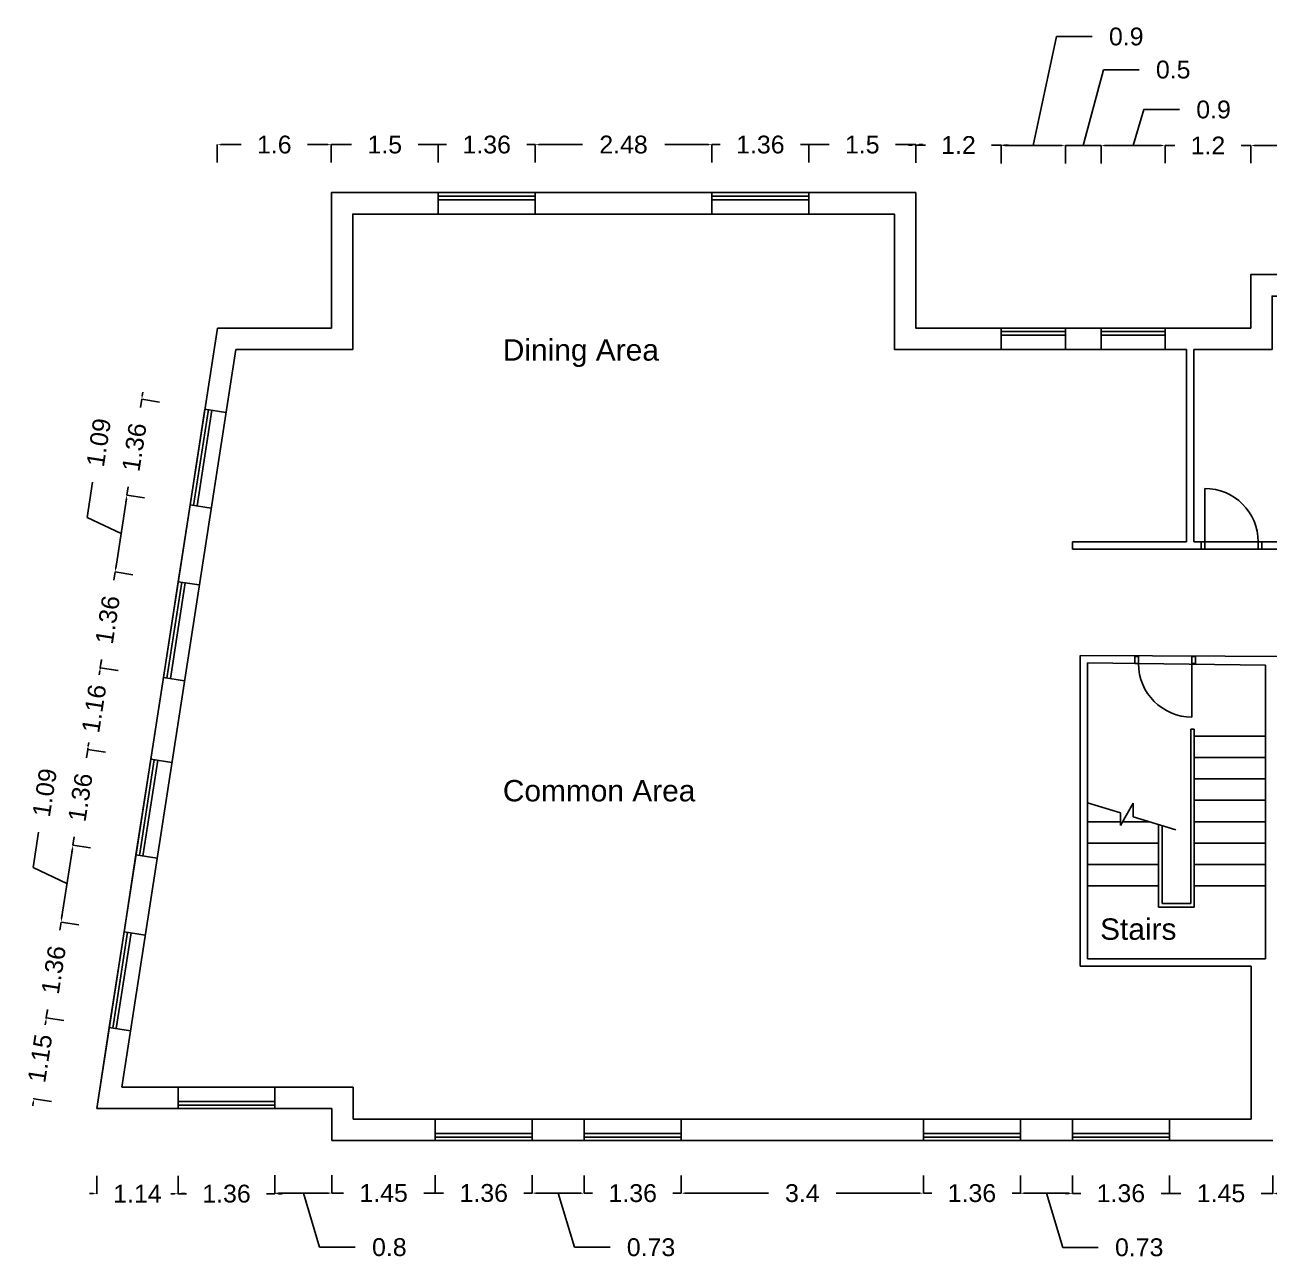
# Model space of a CAD drawing. Header units: millimetres. Extents: x 11228 to 54892, y 17351 to 35530.
# Drawn here: x 11228 to 28687, y 18215 to 35530 of the extents above; entities that cross this region are included whole.
import ezdxf

# ---------------------------------------------------------------- set-up
doc = ezdxf.new("R2010")
doc.units = ezdxf.units.MM
doc.styles.get("Standard").update_dxf_attribs({"font": 'arial.ttf'})
doc.dimstyles.new('ISO-25', dxfattribs={"dimtxt": 250, "dimasz": 50, "dimexe": 1.25, "dimexo": 0, "dimgap": 250, "dimtad": 0, "dimlfac": 0.001, "dimdsep": 46, "dimtxsty": 'Standard', "dimcen": 2.5, "dimadec": 0, "dimazin": 0, "dimtfac": 1, "dimtmove": 1, "dimatfit": 3, "dimfxl": 250, "dimfxlon": 1, "dimarcsym": 0})

# ---------------------------------------------------------------- blocks, each defined once
blk = doc.blocks.new('*U11')
for p, q in [((-800, 100), (-800, 850)), ((-850, 0), (-850, 100)), ((-850, 100), (-800, 100)), ((-800, 0), (-850, 0)), ((-800, 100), (-800, 0)), ((0, 100), (-50, 100)), ((-50, 100), (-50, 0)), ((-50, 0), (0, 0)), ((0, 0), (0, 100))]:
    blk.add_line(p, q)
blk.add_arc((-800, 100), 750, 0, 90)
blk = doc.blocks.new('*U10')
for p, q in [((-800, 100), (-800, 850)), ((-850, 0), (-850, 100)), ((-850, 100), (-800, 100)), ((-800, 0), (-850, 0)), ((-800, 100), (-800, 0)), ((0, 100), (-50, 100)), ((-50, 100), (-50, 0)), ((-50, 0), (0, 0)), ((0, 0), (0, 100))]:
    blk.add_line(p, q)
blk.add_arc((-800, 100), 750, 0, 90)
blk = doc.blocks.new('*U27')
for p, q in [((0, 300), (0, 0)), ((1360, 0), (1360, 300)), ((0, 100), (1360, 100)), ((0, 50), (1360, 50)), ((0, 0), (1360, 0))]:
    blk.add_line(p, q)
blk = doc.blocks.new('*U30')
for p, q in [((-900, 0), (-900, 300)), ((0, 0), (0, 300)), ((-900, 100), (0, 100)), ((-900, 50), (0, 50)), ((-900, 0), (0, 0)), ((0, 100), (0, 0))]:
    blk.add_line(p, q)
blk = doc.blocks.new('*U31')
for p, q in [((0, 50), (0, 350)), ((0, 350), (1360, 350)), ((1360, 350), (1360, 50)), ((0, 300), (1360, 300)), ((0, 250), (1360, 250))]:
    blk.add_line(p, q)
blk = doc.blocks.new('*D39')
at = {"color": 0, "lineweight": -2, "transparency": 16777216}
for p, q in [((11536, 21649), (11544, 21698)), ((11776, 21561), (11527, 21600)), ((11529, 21600), (11527, 21589)), ((11600, 20425), (11352, 20463)), ((11353, 20463), (11355, 20474)), ((11345, 20414), (11338, 20364))]:
    blk.add_line(p, q, dxfattribs=at)
at = {"color": 0, "transparency": 16777216}
for points in [[(11528, 21650), (11544, 21648), (11529, 21600)], [(11337, 20415), (11354, 20412), (11353, 20463)]]:
    blk.add_solid(points, dxfattribs=at)
at = {"layer": 'Defpoints', "color": 0, "transparency": 16777216}
for p in [(11529, 21600), (12412, 21463), (12237, 20327)]:
    blk.add_point(p, dxfattribs=at)
at = {"color": 0, "transparency": 16777216, "insert": (11441, 21031), "char_height": 250, "attachment_point": 5, "rotation": 81.2171}
blk.add_mtext('1.15', dxfattribs=at)
blk = doc.blocks.new('*D40')
at = {"color": 0, "lineweight": -2, "transparency": 16777216}
for p, q in [((11736, 22944), (11718, 22828)), ((11983, 22905), (11735, 22944)), ((11744, 22993), (11752, 23042)), ((11529, 21600), (11546, 21715)), ((11521, 21550), (11513, 21501)), ((11776, 21561), (11527, 21600))]:
    blk.add_line(p, q, dxfattribs=at)
at = {"color": 0, "transparency": 16777216}
for points in [[(11736, 22994), (11752, 22992), (11736, 22944)], [(11513, 21551), (11529, 21549), (11529, 21600)]]:
    blk.add_solid(points, dxfattribs=at)
at = {"layer": 'Defpoints', "color": 0, "transparency": 16777216}
for p in [(11736, 22944), (12620, 22807), (12412, 21463)]:
    blk.add_point(p, dxfattribs=at)
at = {"color": 0, "transparency": 16777216, "insert": (11632, 22272), "char_height": 250, "attachment_point": 5, "rotation": 81.2171}
blk.add_mtext('1.36', dxfattribs=at)
blk = doc.blocks.new('*D41')
at = {"color": 0, "lineweight": -2, "transparency": 16777216}
for p, q in [((11345, 23709), (11421, 24203)), ((11744, 22993), (11895, 23971)), ((12150, 23983), (11901, 24021)), ((11819, 23482), (11345, 23709)), ((11983, 22905), (11735, 22944))]:
    blk.add_line(p, q, dxfattribs=at)
at = {"color": 0, "transparency": 16777216}
for points in [[(11887, 23973), (11903, 23970), (11903, 24021)], [(11736, 22994), (11752, 22992), (11736, 22944)]]:
    blk.add_solid(points, dxfattribs=at)
at = {"layer": 'Defpoints', "color": 0, "transparency": 16777216}
for p in [(11903, 24021), (12786, 23884), (12620, 22807)]:
    blk.add_point(p, dxfattribs=at)
at = {"color": 0, "transparency": 16777216, "insert": (11507, 24759), "char_height": 250, "attachment_point": 5, "rotation": 81.2171}
blk.add_mtext('1.09', dxfattribs=at)
blk = doc.blocks.new('*D42')
at = {"color": 0, "lineweight": -2, "transparency": 16777216}
for p, q in [((12110, 25365), (12092, 25249)), ((12357, 25327), (12109, 25365)), ((12118, 25414), (12126, 25464)), ((11903, 24021), (11921, 24137)), ((11895, 23971), (11887, 23922)), ((12150, 23983), (11901, 24021))]:
    blk.add_line(p, q, dxfattribs=at)
at = {"color": 0, "transparency": 16777216}
for points in [[(12110, 25416), (12126, 25413), (12110, 25365)], [(11887, 23973), (11903, 23970), (11903, 24021)]]:
    blk.add_solid(points, dxfattribs=at)
at = {"layer": 'Defpoints', "color": 0, "transparency": 16777216}
for p in [(12110, 25365), (12994, 25228), (12786, 23884)]:
    blk.add_point(p, dxfattribs=at)
at = {"color": 0, "transparency": 16777216, "insert": (12007, 24693), "char_height": 250, "attachment_point": 5, "rotation": 81.2171}
blk.add_mtext('1.36', dxfattribs=at)
blk = doc.blocks.new('*D44')
at = {"color": 0, "lineweight": -2, "transparency": 16777216}
for p, q in [((12295, 26561), (12303, 26610)), ((12287, 26511), (12285, 26494)), ((12535, 26473), (12286, 26512)), ((12103, 25316), (12095, 25266)), ((12357, 25327), (12109, 25365)), ((12110, 25365), (12113, 25382))]:
    blk.add_line(p, q, dxfattribs=at)
at = {"color": 0, "transparency": 16777216}
for points in [[(12287, 26562), (12303, 26559), (12287, 26511)], [(12094, 25317), (12111, 25314), (12110, 25365)]]:
    blk.add_solid(points, dxfattribs=at)
at = {"layer": 'Defpoints', "color": 0, "transparency": 16777216}
for p in [(12287, 26511), (13171, 26375), (12994, 25228)]:
    blk.add_point(p, dxfattribs=at)
at = {"color": 0, "transparency": 16777216, "insert": (12199, 25938), "char_height": 250, "attachment_point": 5, "rotation": 81.2171}
blk.add_mtext('1.16', dxfattribs=at)
blk = doc.blocks.new('*D45')
at = {"color": 0, "lineweight": -2, "transparency": 16777216}
for p, q in [((12502, 27905), (12509, 27954)), ((12494, 27856), (12476, 27740)), ((12741, 27817), (12493, 27856)), ((12286, 26512), (12304, 26627)), ((12279, 26462), (12271, 26413)), ((12533, 26473), (12285, 26512))]:
    blk.add_line(p, q, dxfattribs=at)
at = {"color": 0, "transparency": 16777216}
for points in [[(12493, 27906), (12510, 27904), (12494, 27856)], [(12270, 26463), (12287, 26461), (12286, 26512)]]:
    blk.add_solid(points, dxfattribs=at)
at = {"layer": 'Defpoints', "color": 0, "transparency": 16777216}
for p in [(12494, 27856), (13379, 27719), (13171, 26375)]:
    blk.add_point(p, dxfattribs=at)
at = {"color": 0, "transparency": 16777216, "insert": (12390, 27184), "char_height": 250, "attachment_point": 5, "rotation": 81.2171}
blk.add_mtext('1.36', dxfattribs=at)
blk = doc.blocks.new('*D46')
at = {"color": 0, "lineweight": -2, "transparency": 16777216}
for p, q in [((12102, 28621), (12179, 29115)), ((12502, 27905), (12653, 28883)), ((12907, 28895), (12659, 28933)), ((12577, 28394), (12102, 28621)), ((12741, 27817), (12493, 27856))]:
    blk.add_line(p, q, dxfattribs=at)
at = {"color": 0, "transparency": 16777216}
for points in [[(12644, 28885), (12661, 28882), (12660, 28933)], [(12493, 27906), (12510, 27904), (12494, 27856)]]:
    blk.add_solid(points, dxfattribs=at)
at = {"layer": 'Defpoints', "color": 0, "transparency": 16777216}
for p in [(12660, 28933), (13545, 28796), (13379, 27719)]:
    blk.add_point(p, dxfattribs=at)
at = {"color": 0, "transparency": 16777216, "insert": (12265, 29671), "char_height": 250, "attachment_point": 5, "rotation": 81.2171}
blk.add_mtext('1.09', dxfattribs=at)
blk = doc.blocks.new('*D47')
at = {"color": 0, "lineweight": -2, "transparency": 16777216}
for p, q in [((12868, 30277), (12850, 30161)), ((13115, 30239), (12867, 30277)), ((12876, 30326), (12883, 30376)), ((12660, 28933), (12678, 29049)), ((12653, 28883), (12645, 28834)), ((12907, 28895), (12659, 28933))]:
    blk.add_line(p, q, dxfattribs=at)
at = {"color": 0, "transparency": 16777216}
for points in [[(12867, 30328), (12884, 30325), (12868, 30277)], [(12644, 28885), (12661, 28882), (12660, 28933)]]:
    blk.add_solid(points, dxfattribs=at)
at = {"layer": 'Defpoints', "color": 0, "transparency": 16777216}
for p in [(12868, 30277), (13753, 30140), (13545, 28796)]:
    blk.add_point(p, dxfattribs=at)
at = {"color": 0, "transparency": 16777216, "insert": (12764, 29605), "char_height": 250, "attachment_point": 5, "rotation": 81.2171}
blk.add_mtext('1.36', dxfattribs=at)
blk = doc.blocks.new('*D48')
at = {"color": 0, "lineweight": -2, "transparency": 16777216}
for p, q in [((12237, 19383), (12237, 19132)), ((13377, 19383), (13377, 19132)), ((12187, 19133), (12137, 19133)), ((12237, 19133), (12244, 19133)), ((13377, 19133), (13369, 19133)), ((13427, 19133), (13477, 19133))]:
    blk.add_line(p, q, dxfattribs=at)
at = {"color": 0, "transparency": 16777216}
for points in [[(12187, 19142), (12187, 19125), (12237, 19133)], [(13427, 19142), (13427, 19125), (13377, 19133)]]:
    blk.add_solid(points, dxfattribs=at)
at = {"layer": 'Defpoints', "color": 0, "transparency": 16777216}
for p in [(12237, 20327), (13377, 20327), (13377, 19133)]:
    blk.add_point(p, dxfattribs=at)
at = {"color": 0, "transparency": 16777216, "insert": (12807, 19133), "char_height": 250, "attachment_point": 5}
blk.add_mtext('1.14', dxfattribs=at)
blk = doc.blocks.new('*D49')
at = {"color": 0, "lineweight": -2, "transparency": 16777216}
for p, q in [((13377, 19382), (13377, 19131)), ((14737, 19382), (14737, 19131)), ((13327, 19132), (13277, 19132)), ((13377, 19132), (13494, 19132)), ((14737, 19132), (14620, 19132)), ((14787, 19132), (14837, 19132))]:
    blk.add_line(p, q, dxfattribs=at)
at = {"color": 0, "transparency": 16777216}
for points in [[(13327, 19141), (13327, 19124), (13377, 19132)], [(14787, 19141), (14787, 19124), (14737, 19132)]]:
    blk.add_solid(points, dxfattribs=at)
at = {"layer": 'Defpoints', "color": 0, "transparency": 16777216}
for p in [(13377, 20327), (14737, 20327), (14737, 19132)]:
    blk.add_point(p, dxfattribs=at)
at = {"color": 0, "transparency": 16777216, "insert": (14057, 19132), "char_height": 250, "attachment_point": 5}
blk.add_mtext('1.36', dxfattribs=at)
blk = doc.blocks.new('*D50')
at = {"color": 0, "lineweight": -2, "transparency": 16777216}
for p, q in [((14737, 19391), (14737, 19139)), ((15537, 19391), (15537, 19139)), ((14787, 19141), (15487, 19141)), ((15137, 19141), (15364, 18381)), ((15364, 18381), (15864, 18381))]:
    blk.add_line(p, q, dxfattribs=at)
at = {"color": 0, "transparency": 16777216}
for points in [[(14787, 19149), (14787, 19132), (14737, 19141)], [(15487, 19149), (15487, 19132), (15537, 19141)]]:
    blk.add_solid(points, dxfattribs=at)
at = {"layer": 'Defpoints', "color": 0, "transparency": 16777216}
for p in [(14737, 20327), (15537, 20327), (15537, 19141)]:
    blk.add_point(p, dxfattribs=at)
at = {"color": 0, "transparency": 16777216, "insert": (16342, 18381), "char_height": 250, "attachment_point": 5}
blk.add_mtext('0.8', dxfattribs=at)
blk = doc.blocks.new('*D51')
at = {"color": 0, "lineweight": -2, "transparency": 16777216}
for p, q in [((15537, 19391), (15537, 19139)), ((16987, 19391), (16987, 19139)), ((15487, 19141), (15437, 19141)), ((15537, 19141), (15698, 19141)), ((16987, 19141), (16826, 19141)), ((17037, 19141), (17087, 19141))]:
    blk.add_line(p, q, dxfattribs=at)
at = {"color": 0, "transparency": 16777216}
for points in [[(15487, 19149), (15487, 19132), (15537, 19141)], [(17037, 19149), (17037, 19132), (16987, 19141)]]:
    blk.add_solid(points, dxfattribs=at)
at = {"layer": 'Defpoints', "color": 0, "transparency": 16777216}
for p in [(15537, 19877), (16987, 19877), (16987, 19141)]:
    blk.add_point(p, dxfattribs=at)
at = {"color": 0, "transparency": 16777216, "insert": (16262, 19141), "char_height": 250, "attachment_point": 5}
blk.add_mtext('1.45', dxfattribs=at)
blk = doc.blocks.new('*D52')
at = {"color": 0, "lineweight": -2, "transparency": 16777216}
for p, q in [((16987, 19391), (16987, 19139)), ((18347, 19391), (18347, 19139)), ((16937, 19141), (16887, 19141)), ((16987, 19141), (17104, 19141)), ((18347, 19141), (18230, 19141)), ((18397, 19141), (18447, 19141))]:
    blk.add_line(p, q, dxfattribs=at)
at = {"color": 0, "transparency": 16777216}
for points in [[(16937, 19149), (16937, 19132), (16987, 19141)], [(18397, 19149), (18397, 19132), (18347, 19141)]]:
    blk.add_solid(points, dxfattribs=at)
at = {"layer": 'Defpoints', "color": 0, "transparency": 16777216}
for p in [(16987, 19877), (18347, 19877), (18347, 19141)]:
    blk.add_point(p, dxfattribs=at)
at = {"color": 0, "transparency": 16777216, "insert": (17667, 19141), "char_height": 250, "attachment_point": 5}
blk.add_mtext('1.36', dxfattribs=at)
blk = doc.blocks.new('*D53')
at = {"color": 0, "lineweight": -2, "transparency": 16777216}
for p, q in [((18347, 19389), (18347, 19138)), ((19077, 19389), (19077, 19138)), ((18397, 19139), (19027, 19139)), ((18712, 19139), (18940, 18380)), ((18940, 18380), (19440, 18380))]:
    blk.add_line(p, q, dxfattribs=at)
at = {"color": 0, "transparency": 16777216}
for points in [[(18397, 19148), (18397, 19131), (18347, 19139)], [(19027, 19148), (19027, 19131), (19077, 19139)]]:
    blk.add_solid(points, dxfattribs=at)
at = {"layer": 'Defpoints', "color": 0, "transparency": 16777216}
for p in [(18347, 19877), (19077, 19877), (19077, 19139)]:
    blk.add_point(p, dxfattribs=at)
at = {"color": 0, "transparency": 16777216, "insert": (20014, 18380), "char_height": 250, "attachment_point": 5}
blk.add_mtext('0.73', dxfattribs=at)
blk = doc.blocks.new('*D54')
at = {"color": 0, "lineweight": -2, "transparency": 16777216}
for p, q in [((19077, 19389), (19077, 19138)), ((20437, 19389), (20437, 19138)), ((19027, 19139), (18977, 19139)), ((19077, 19139), (19194, 19139)), ((20437, 19139), (20320, 19139)), ((20487, 19139), (20537, 19139))]:
    blk.add_line(p, q, dxfattribs=at)
at = {"color": 0, "transparency": 16777216}
for points in [[(19027, 19148), (19027, 19131), (19077, 19139)], [(20487, 19148), (20487, 19131), (20437, 19139)]]:
    blk.add_solid(points, dxfattribs=at)
at = {"layer": 'Defpoints', "color": 0, "transparency": 16777216}
for p in [(19077, 19877), (20437, 19877), (20437, 19139)]:
    blk.add_point(p, dxfattribs=at)
at = {"color": 0, "transparency": 16777216, "insert": (19757, 19139), "char_height": 250, "attachment_point": 5}
blk.add_mtext('1.36', dxfattribs=at)
blk = doc.blocks.new('*D55')
at = {"color": 0, "lineweight": -2, "transparency": 16777216}
for p, q in [((20437, 19389), (20437, 19138)), ((23837, 19389), (23837, 19138)), ((20487, 19139), (21660, 19139)), ((23787, 19139), (22614, 19139))]:
    blk.add_line(p, q, dxfattribs=at)
at = {"color": 0, "transparency": 16777216}
for points in [[(20487, 19148), (20487, 19131), (20437, 19139)], [(23787, 19148), (23787, 19131), (23837, 19139)]]:
    blk.add_solid(points, dxfattribs=at)
at = {"layer": 'Defpoints', "color": 0, "transparency": 16777216}
for p in [(20437, 19877), (23837, 19877), (23837, 19139)]:
    blk.add_point(p, dxfattribs=at)
at = {"color": 0, "transparency": 16777216, "insert": (22137, 19139), "char_height": 250, "attachment_point": 5}
blk.add_mtext('3.4', dxfattribs=at)
blk = doc.blocks.new('*D56')
at = {"color": 0, "lineweight": -2, "transparency": 16777216}
for p, q in [((23837, 19389), (23837, 19138)), ((25197, 19389), (25197, 19138)), ((23787, 19139), (23737, 19139)), ((23837, 19139), (23954, 19139)), ((25197, 19139), (25080, 19139)), ((25247, 19139), (25297, 19139))]:
    blk.add_line(p, q, dxfattribs=at)
at = {"color": 0, "transparency": 16777216}
for points in [[(23787, 19148), (23787, 19131), (23837, 19139)], [(25247, 19148), (25247, 19131), (25197, 19139)]]:
    blk.add_solid(points, dxfattribs=at)
at = {"layer": 'Defpoints', "color": 0, "transparency": 16777216}
for p in [(23837, 19877), (25197, 19877), (25197, 19139)]:
    blk.add_point(p, dxfattribs=at)
at = {"color": 0, "transparency": 16777216, "insert": (24517, 19139), "char_height": 250, "attachment_point": 5}
blk.add_mtext('1.36', dxfattribs=at)
blk = doc.blocks.new('*D57')
at = {"color": 0, "lineweight": -2, "transparency": 16777216}
for p, q in [((25197, 19388), (25197, 19137)), ((25927, 19388), (25927, 19137)), ((25247, 19138), (25877, 19138)), ((25562, 19138), (25790, 18379)), ((25790, 18379), (26290, 18379))]:
    blk.add_line(p, q, dxfattribs=at)
at = {"color": 0, "transparency": 16777216}
for points in [[(25247, 19146), (25247, 19130), (25197, 19138)], [(25877, 19146), (25877, 19130), (25927, 19138)]]:
    blk.add_solid(points, dxfattribs=at)
at = {"layer": 'Defpoints', "color": 0, "transparency": 16777216}
for p in [(25197, 19877), (25927, 19877), (25927, 19138)]:
    blk.add_point(p, dxfattribs=at)
at = {"color": 0, "transparency": 16777216, "insert": (26864, 18379), "char_height": 250, "attachment_point": 5}
blk.add_mtext('0.73', dxfattribs=at)
blk = doc.blocks.new('*D58')
at = {"color": 0, "lineweight": -2, "transparency": 16777216}
for p, q in [((25927, 19387), (25927, 19136)), ((27287, 19387), (27287, 19136)), ((25877, 19137), (25827, 19137)), ((25927, 19137), (26044, 19137)), ((27287, 19137), (27170, 19137)), ((27337, 19137), (27387, 19137))]:
    blk.add_line(p, q, dxfattribs=at)
at = {"color": 0, "transparency": 16777216}
for points in [[(25877, 19145), (25877, 19128), (25927, 19137)], [(27337, 19145), (27337, 19128), (27287, 19137)]]:
    blk.add_solid(points, dxfattribs=at)
at = {"layer": 'Defpoints', "color": 0, "transparency": 16777216}
for p in [(25927, 19877), (27287, 19877), (27287, 19137)]:
    blk.add_point(p, dxfattribs=at)
at = {"color": 0, "transparency": 16777216, "insert": (26607, 19137), "char_height": 250, "attachment_point": 5}
blk.add_mtext('1.36', dxfattribs=at)
blk = doc.blocks.new('*D59')
at = {"color": 0, "lineweight": -2, "transparency": 16777216}
for p, q in [((27287, 19387), (27287, 19136)), ((28737, 19387), (28737, 19136)), ((27237, 19137), (27187, 19137)), ((27287, 19137), (27448, 19137)), ((28737, 19137), (28576, 19137)), ((28787, 19137), (28837, 19137))]:
    blk.add_line(p, q, dxfattribs=at)
at = {"color": 0, "transparency": 16777216}
for points in [[(27237, 19145), (27237, 19128), (27287, 19137)], [(28787, 19145), (28787, 19128), (28737, 19137)]]:
    blk.add_solid(points, dxfattribs=at)
at = {"layer": 'Defpoints', "color": 0, "transparency": 16777216}
for p in [(27287, 19877), (28737, 19877), (28737, 19137)]:
    blk.add_point(p, dxfattribs=at)
at = {"color": 0, "transparency": 16777216, "insert": (28012, 19137), "char_height": 250, "attachment_point": 5}
blk.add_mtext('1.45', dxfattribs=at)
blk = doc.blocks.new('*D60')
at = {"color": 0, "lineweight": -2, "transparency": 16777216}
for p, q in [((13928, 33600), (13928, 33851)), ((13978, 33850), (14263, 33850)), ((15478, 33850), (15194, 33850)), ((15528, 33600), (15528, 33851))]:
    blk.add_line(p, q, dxfattribs=at)
at = {"color": 0, "transparency": 16777216}
for points in [[(13978, 33858), (13978, 33841), (13928, 33850)], [(15478, 33858), (15478, 33841), (15528, 33850)]]:
    blk.add_solid(points, dxfattribs=at)
at = {"layer": 'Defpoints', "color": 0, "transparency": 16777216}
for p in [(15528, 33850), (13928, 31277), (15528, 31277)]:
    blk.add_point(p, dxfattribs=at)
at = {"color": 0, "transparency": 16777216, "insert": (14728, 33850), "char_height": 250, "attachment_point": 5}
blk.add_mtext('1.6', dxfattribs=at)
blk = doc.blocks.new('*D61')
at = {"color": 0, "lineweight": -2, "transparency": 16777216}
for p, q in [((15478, 33850), (15428, 33850)), ((15528, 33600), (15528, 33851)), ((15528, 33850), (15812, 33850)), ((17028, 33850), (16745, 33850)), ((17028, 33600), (17028, 33851)), ((17078, 33850), (17128, 33850))]:
    blk.add_line(p, q, dxfattribs=at)
at = {"color": 0, "transparency": 16777216}
for points in [[(15478, 33858), (15478, 33841), (15528, 33850)], [(17078, 33858), (17078, 33841), (17028, 33850)]]:
    blk.add_solid(points, dxfattribs=at)
at = {"layer": 'Defpoints', "color": 0, "transparency": 16777216}
for p in [(17028, 33850), (15528, 33177), (17028, 33177)]:
    blk.add_point(p, dxfattribs=at)
at = {"color": 0, "transparency": 16777216, "insert": (16278, 33850), "char_height": 250, "attachment_point": 5}
blk.add_mtext('1.5', dxfattribs=at)
blk = doc.blocks.new('*D62')
at = {"color": 0, "lineweight": -2, "transparency": 16777216}
for p, q in [((16978, 33850), (16928, 33850)), ((17028, 33600), (17028, 33851)), ((17028, 33850), (17146, 33850)), ((18388, 33850), (18271, 33850)), ((18388, 33600), (18388, 33851)), ((18438, 33850), (18488, 33850))]:
    blk.add_line(p, q, dxfattribs=at)
at = {"color": 0, "transparency": 16777216}
for points in [[(16978, 33858), (16978, 33841), (17028, 33850)], [(18438, 33858), (18438, 33841), (18388, 33850)]]:
    blk.add_solid(points, dxfattribs=at)
at = {"layer": 'Defpoints', "color": 0, "transparency": 16777216}
for p in [(18388, 33850), (17028, 33177), (18388, 33177)]:
    blk.add_point(p, dxfattribs=at)
at = {"color": 0, "transparency": 16777216, "insert": (17708, 33850), "char_height": 250, "attachment_point": 5}
blk.add_mtext('1.36', dxfattribs=at)
blk = doc.blocks.new('*D63')
at = {"color": 0, "lineweight": -2, "transparency": 16777216}
for p, q in [((18388, 33600), (18388, 33851)), ((18438, 33850), (19051, 33850)), ((20818, 33850), (20206, 33850)), ((20868, 33600), (20868, 33851))]:
    blk.add_line(p, q, dxfattribs=at)
at = {"color": 0, "transparency": 16777216}
for points in [[(18438, 33858), (18438, 33841), (18388, 33850)], [(20818, 33858), (20818, 33841), (20868, 33850)]]:
    blk.add_solid(points, dxfattribs=at)
at = {"layer": 'Defpoints', "color": 0, "transparency": 16777216}
for p in [(20868, 33850), (18388, 33177), (20868, 33177)]:
    blk.add_point(p, dxfattribs=at)
at = {"color": 0, "transparency": 16777216, "insert": (19628, 33850), "char_height": 250, "attachment_point": 5}
blk.add_mtext('2.48', dxfattribs=at)
blk = doc.blocks.new('*D64')
at = {"color": 0, "lineweight": -2, "transparency": 16777216}
for p, q in [((20818, 33850), (20768, 33850)), ((20868, 33600), (20868, 33851)), ((20868, 33850), (20986, 33850)), ((22228, 33850), (22111, 33850)), ((22228, 33600), (22228, 33851)), ((22278, 33850), (22328, 33850))]:
    blk.add_line(p, q, dxfattribs=at)
at = {"color": 0, "transparency": 16777216}
for points in [[(20818, 33858), (20818, 33841), (20868, 33850)], [(22278, 33858), (22278, 33841), (22228, 33850)]]:
    blk.add_solid(points, dxfattribs=at)
at = {"layer": 'Defpoints', "color": 0, "transparency": 16777216}
for p in [(22228, 33850), (20868, 33177), (22228, 33177)]:
    blk.add_point(p, dxfattribs=at)
at = {"color": 0, "transparency": 16777216, "insert": (21548, 33850), "char_height": 250, "attachment_point": 5}
blk.add_mtext('1.36', dxfattribs=at)
blk = doc.blocks.new('*D65')
at = {"color": 0, "lineweight": -2, "transparency": 16777216}
for p, q in [((22178, 33850), (22128, 33850)), ((22228, 33600), (22228, 33851)), ((22228, 33850), (22512, 33850)), ((23728, 33850), (23445, 33850)), ((23728, 33600), (23728, 33851)), ((23778, 33850), (23828, 33850))]:
    blk.add_line(p, q, dxfattribs=at)
at = {"color": 0, "transparency": 16777216}
for points in [[(22178, 33858), (22178, 33841), (22228, 33850)], [(23778, 33858), (23778, 33841), (23728, 33850)]]:
    blk.add_solid(points, dxfattribs=at)
at = {"layer": 'Defpoints', "color": 0, "transparency": 16777216}
for p in [(23728, 33850), (22228, 33177), (23728, 33177)]:
    blk.add_point(p, dxfattribs=at)
at = {"color": 0, "transparency": 16777216, "insert": (22978, 33850), "char_height": 250, "attachment_point": 5}
blk.add_mtext('1.5', dxfattribs=at)
blk = doc.blocks.new('*D66')
at = {"color": 0, "lineweight": -2, "transparency": 16777216}
for p, q in [((23678, 33845), (23628, 33845)), ((23728, 33595), (23728, 33847)), ((23728, 33845), (23864, 33845)), ((24928, 33845), (24793, 33845)), ((24928, 33595), (24928, 33847)), ((24978, 33845), (25028, 33845))]:
    blk.add_line(p, q, dxfattribs=at)
at = {"color": 0, "transparency": 16777216}
for points in [[(23678, 33854), (23678, 33837), (23728, 33845)], [(24978, 33854), (24978, 33837), (24928, 33845)]]:
    blk.add_solid(points, dxfattribs=at)
at = {"layer": 'Defpoints', "color": 0, "transparency": 16777216}
for p in [(24928, 33845), (23728, 31277), (24928, 31277)]:
    blk.add_point(p, dxfattribs=at)
at = {"color": 0, "transparency": 16777216, "insert": (24328, 33845), "char_height": 250, "attachment_point": 5}
blk.add_mtext('1.2', dxfattribs=at)
blk = doc.blocks.new('*D67')
at = {"color": 0, "lineweight": -2, "transparency": 16777216}
for p, q in [((25378, 33837), (25704, 35366)), ((25704, 35366), (26204, 35366)), ((24928, 33587), (24928, 33838)), ((24978, 33837), (25778, 33837)), ((25828, 33587), (25828, 33838))]:
    blk.add_line(p, q, dxfattribs=at)
at = {"color": 0, "transparency": 16777216}
for points in [[(24978, 33845), (24978, 33829), (24928, 33837)], [(25778, 33845), (25778, 33829), (25828, 33837)]]:
    blk.add_solid(points, dxfattribs=at)
at = {"layer": 'Defpoints', "color": 0, "transparency": 16777216}
for p in [(25828, 33837), (24928, 31277), (25828, 31277)]:
    blk.add_point(p, dxfattribs=at)
at = {"color": 0, "transparency": 16777216, "insert": (26682, 35366), "char_height": 250, "attachment_point": 5}
blk.add_mtext('0.9', dxfattribs=at)
blk = doc.blocks.new('*D68')
at = {"color": 0, "lineweight": -2, "transparency": 16777216}
for p, q in [((26078, 33837), (26362, 34902)), ((26362, 34902), (26862, 34902)), ((25778, 33837), (25728, 33837)), ((25828, 33587), (25828, 33838)), ((25828, 33837), (26328, 33837)), ((25828, 33837), (26328, 33837)), ((26328, 33587), (26328, 33838)), ((26378, 33837), (26428, 33837))]:
    blk.add_line(p, q, dxfattribs=at)
at = {"color": 0, "transparency": 16777216}
for points in [[(25778, 33845), (25778, 33829), (25828, 33837)], [(26378, 33845), (26378, 33829), (26328, 33837)]]:
    blk.add_solid(points, dxfattribs=at)
at = {"layer": 'Defpoints', "color": 0, "transparency": 16777216}
for p in [(26328, 33837), (25828, 31277), (26328, 31277)]:
    blk.add_point(p, dxfattribs=at)
at = {"color": 0, "transparency": 16777216, "insert": (27341, 34902), "char_height": 250, "attachment_point": 5}
blk.add_mtext('0.5', dxfattribs=at)
blk = doc.blocks.new('*D69')
at = {"color": 0, "lineweight": -2, "transparency": 16777216}
for p, q in [((26778, 33838), (26930, 34342)), ((26930, 34342), (27430, 34342)), ((26328, 33588), (26328, 33840)), ((26378, 33838), (27178, 33838)), ((27228, 33588), (27228, 33840))]:
    blk.add_line(p, q, dxfattribs=at)
at = {"color": 0, "transparency": 16777216}
for points in [[(26378, 33847), (26378, 33830), (26328, 33838)], [(27178, 33847), (27178, 33830), (27228, 33838)]]:
    blk.add_solid(points, dxfattribs=at)
at = {"layer": 'Defpoints', "color": 0, "transparency": 16777216}
for p in [(27228, 33838), (26328, 31277), (27228, 31277)]:
    blk.add_point(p, dxfattribs=at)
at = {"color": 0, "transparency": 16777216, "insert": (27907, 34342), "char_height": 250, "attachment_point": 5}
blk.add_mtext('0.9', dxfattribs=at)
blk = doc.blocks.new('*D70')
at = {"color": 0, "lineweight": -2, "transparency": 16777216}
for p, q in [((27178, 33838), (27128, 33838)), ((27228, 33588), (27228, 33840)), ((27228, 33838), (27364, 33838)), ((28428, 33838), (28293, 33838)), ((28428, 33588), (28428, 33840)), ((28478, 33838), (28528, 33838))]:
    blk.add_line(p, q, dxfattribs=at)
at = {"color": 0, "transparency": 16777216}
for points in [[(27178, 33847), (27178, 33830), (27228, 33838)], [(28478, 33847), (28478, 33830), (28428, 33838)]]:
    blk.add_solid(points, dxfattribs=at)
at = {"layer": 'Defpoints', "color": 0, "transparency": 16777216}
for p in [(28428, 33838), (27228, 31277), (28428, 31277)]:
    blk.add_point(p, dxfattribs=at)
at = {"color": 0, "transparency": 16777216, "insert": (27828, 33838), "char_height": 250, "attachment_point": 5}
blk.add_mtext('1.2', dxfattribs=at)
blk = doc.blocks.new('*D71')
at = {"color": 0, "lineweight": -2, "transparency": 16777216}
for p, q in [((28428, 33588), (28428, 33840)), ((28478, 33838), (28972, 33838)), ((30618, 33838), (30125, 33838)), ((30668, 33588), (30668, 33840))]:
    blk.add_line(p, q, dxfattribs=at)
at = {"color": 0, "transparency": 16777216}
for points in [[(28478, 33847), (28478, 33830), (28428, 33838)], [(30618, 33847), (30618, 33830), (30668, 33838)]]:
    blk.add_solid(points, dxfattribs=at)
at = {"layer": 'Defpoints', "color": 0, "transparency": 16777216}
for p in [(30668, 33838), (28428, 32027), (30668, 32027)]:
    blk.add_point(p, dxfattribs=at)
at = {"color": 0, "transparency": 16777216, "insert": (29548, 33838), "char_height": 250, "attachment_point": 5}
blk.add_mtext('2.24', dxfattribs=at)

msp = doc.modelspace()

# ---------------------------------------------------------------- linework, layer by layer
for p, q in [((20868.494, 33176.55), (18388.494, 33176.55)), ((22228.494, 33176.55), (20868.494, 33176.55)), ((23728.494, 33176.55), (22228.494, 33176.55)), ((12236.694, 20326.55), (13928.494, 31276.55)), ((26328.494, 31276.55), (25828.494, 31276.55)), ((27228.494, 31276.55), (26328.494, 31276.55)), ((28428.494, 31276.55), (27228.494, 31276.55)), ((12586.604, 20626.55), (14185.702, 30976.55)), ((27528.494, 28276.55), (27528.494, 30976.55)), ((27628.494, 28276.55), (27628.494, 30976.55)), ((13378.819, 27718.84), (13545.252, 28796.059)), ((27528.494, 28276.55), (25928.494, 28276.55)), ((25928.494, 28276.55), (25928.494, 28176.55)), ((25928.494, 28176.55), (47586.694, 28176.55)), ((33228.494, 28276.55), (27628.494, 28276.55)), ((13171.16, 26374.787), (13378.819, 27718.84)), ((26036.694, 26681.069), (32286.704, 26655.372)), ((26036.694, 26681.069), (26036.694, 22326.55)), ((26136.694, 26578.331), (26136.694, 22426.55)), ((28636.694, 26548.715), (28636.694, 22426.55)), ((12994.039, 25228.389), (13171.16, 26374.787)), ((27586.694, 25651.581), (27586.694, 23201.581)), ((27636.694, 25651.581), (27586.694, 25651.581)), ((27636.694, 25651.581), (27636.694, 23151.581)), ((28636.694, 25551.581), (27636.694, 25551.581)), ((12786.38, 23884.337), (12994.039, 25228.389)), ((28636.694, 25251.581), (27636.694, 25251.581)), ((28636.694, 24951.581), (27636.694, 24951.581)), ((28636.694, 24651.581), (27636.694, 24651.581)), ((26599.258, 24475.503), (26136.694, 24616.476)), ((26777.004, 24609.299), (26599.258, 24297.738)), ((26599.258, 24297.738), (26599.258, 24475.503)), ((26777.004, 24421.333), (26777.004, 24609.299)), ((26599.258, 24351.581), (26136.694, 24351.581)), ((27005.875, 24351.581), (26629.975, 24351.581)), ((27377.694, 24238.264), (26777.004, 24421.333)), ((27136.694, 23151.581), (27136.694, 24311.712)), ((27186.694, 23201.581), (27186.694, 24296.474)), ((28636.694, 24351.581), (27636.694, 24351.581)), ((27136.694, 24051.581), (26136.694, 24051.581)), ((28636.694, 24051.581), (27636.694, 24051.581)), ((12619.947, 22807.118), (12786.38, 23884.337)), ((27136.694, 23751.581), (26136.694, 23751.581)), ((28636.694, 23751.581), (27636.694, 23751.581)), ((27136.694, 23451.581), (26136.694, 23451.581)), ((28636.694, 23451.581), (27636.694, 23451.581)), ((27636.694, 23151.581), (27136.694, 23151.581)), ((27586.694, 23201.581), (27186.694, 23201.581)), ((12412.288, 21463.065), (12619.947, 22807.118)), ((28636.694, 22426.55), (28436.694, 22426.55)), ((28436.694, 22326.55), (26036.694, 22326.55)), ((28436.694, 22326.55), (28436.694, 20176.55)), ((12236.694, 20326.55), (12412.288, 21463.065)), ((15836.694, 20626.55), (12586.604, 20626.55)), ((15836.694, 20176.55), (15836.694, 20626.55)), ((15536.694, 20326.55), (12236.694, 20326.55)), ((12236.694, 20326.55), (13376.694, 20326.55)), ((15536.694, 19876.55), (15536.694, 20326.55)), ((28436.694, 20176.55), (15836.694, 20176.55)), ((28736.694, 19876.55), (15536.694, 19876.55)), ((15536.694, 19876.55), (16986.694, 19876.55)), ((16986.694, 19876.55), (18346.694, 19876.55)), ((18346.694, 19876.55), (19076.694, 19876.55)), ((25926.694, 19876.55), (25196.694, 19876.55)), ((27286.694, 19876.55), (25926.694, 19876.55)), ((28736.694, 19876.55), (27286.694, 19876.55))]:
    msp.add_line(p, q)
for points in [[(50536.694, 32026.55), (50528.494, 32026.55), (42328.494, 32026.55), (42328.494, 31276.55), (37628.494, 31276.55), (37628.494, 32026.55), (28428.494, 32026.55), (28428.494, 31276.55), (23728.494, 31276.55), (23728.494, 33176.55), (15528.494, 33176.55), (15528.494, 31276.55), (13928.494, 31276.55)], [(27528.494, 30976.55), (23428.494, 30976.55), (23428.494, 32876.55), (15828.494, 32876.55), (15828.494, 30976.55), (14185.702, 30976.55)], [(33228.494, 31726.55), (28728.494, 31726.55), (28728.494, 30976.55), (27628.494, 30976.55)], [(26136.694, 26578.331), (28636.694, 26548.715)], [(28436.694, 22426.55), (26136.694, 22426.55)]]:
    msp.add_lwpolyline(points)

# ---------------------------------------------------------------- block references
for name, p in [('*U31', (17028.494, 32826.55)), ('*U31', (20868.494, 32826.55)), ('*U10', (28583.556, 28176.55)), ('*U27', (13376.694, 20326.55)), ('*U27', (16986.694, 19876.55)), ('*U27', (19076.694, 19876.55)), ('*U27', (23836.694, 19876.55)), ('*U27', (25926.694, 19876.55))]:
    msp.add_blockref(name, p)
for name, p, rotation in [('*U30', (24928.494, 31276.55), 180), ('*U30', (26328.494, 31276.55), 180), ('*U31', (13891.148, 28742.617), 81.21711713853122), ('*U31', (13517.056, 26321.345), 81.21711713853122), ('*U11', (26803.496, 26668.632), 180), ('*U31', (13132.276, 23830.895), 81.21711713853122), ('*U31', (12758.184, 21409.623), 81.21711713853122)]:
    msp.add_blockref(name, p, dxfattribs=dict(rotation=rotation))

# ---------------------------------------------------------------- texts
at = {"char_height": 300, "attachment_point": 1}
for s, insert in [('Dining Area', (17934.577, 31120.134)), ('Common Area', (17934.577, 24936.285)), ('Stairs', (26315.098, 22994.442))]:
    msp.add_mtext_dynamic_manual_height_columns(s, width=4410.07809, gutter_width=12.5, heights=[0], dxfattribs=dict(at, insert=insert))

# ---------------------------------------------------------------- dimensions: what is measured, and where the dimension line sits
for base, p1, p2, picture, middle in [((25828.494, 33837.07), (24928.494, 31276.55), (25828.494, 31276.55), '*D67', (26454.241, 35366.193)), ((26328.494, 33837.07), (25828.494, 31276.55), (26328.494, 31276.55), '*D68', (27112.283, 34901.704))]:
    dim = msp.add_linear_dim(base=base, p1=p1, p2=p2, dimstyle='ISO-25')
    dim.commit()
    dim.dimension.update_dxf_attribs({"geometry": picture, "text_midpoint": middle, "dimtype": 160})
for base, p1, p2, picture, middle in [((27228.494, 33838.32), (26328.494, 31276.55), (27228.494, 31276.55), '*D69', (27679.662, 34342.213)), ((15528.494, 33849.57), (13928.494, 31276.55), (15528.494, 31276.55), '*D60', (14728.494, 33849.57)), ((17028.494, 33849.57), (15528.494, 33176.55), (17028.494, 33176.55), '*D61', (16278.494, 33849.57)), ((18388.494, 33849.57), (17028.494, 33176.55), (18388.494, 33176.55), '*D62', (17708.494, 33849.57)), ((20868.494, 33849.57), (18388.494, 33176.55), (20868.494, 33176.55), '*D63', (19628.494, 33849.57)), ((22228.494, 33849.57), (20868.494, 33176.55), (22228.494, 33176.55), '*D64', (21548.494, 33849.57)), ((23728.494, 33849.57), (22228.494, 33176.55), (23728.494, 33176.55), '*D65', (22978.494, 33849.57)), ((24928.494, 33845.403), (23728.494, 31276.55), (24928.494, 31276.55), '*D66', (24328.494, 33845.403)), ((28428.494, 33838.32), (27228.494, 31276.55), (28428.494, 31276.55), '*D70', (27828.494, 33838.32)), ((30668.494, 33838.32), (28428.494, 32026.55), (30668.494, 32026.55), '*D71', (29548.494, 33838.32)), ((13376.694, 19133.495), (12236.694, 20326.55), (13376.694, 20326.55), '*D48', (12806.694, 19133.495)), ((14736.694, 19132.245), (13376.694, 20326.55), (14736.694, 20326.55), '*D49', (14056.694, 19132.245)), ((15536.694, 19140.579), (14736.694, 20326.55), (15536.694, 20326.55), '*D50', (16114.448, 18381.399)), ((16986.694, 19140.579), (15536.694, 19876.55), (16986.694, 19876.55), '*D51', (16261.694, 19140.579)), ((18346.694, 19140.579), (16986.694, 19876.55), (18346.694, 19876.55), '*D52', (17666.694, 19140.579)), ((19076.694, 19139.329), (18346.694, 19876.55), (19076.694, 19876.55), '*D53', (19689.524, 18379.893)), ((20436.694, 19139.329), (19076.694, 19876.55), (20436.694, 19876.55), '*D54', (19756.694, 19139.329)), ((23836.694, 19139.329), (20436.694, 19876.55), (23836.694, 19876.55), '*D55', (22136.694, 19139.329)), ((25196.694, 19139.329), (23836.694, 19876.55), (25196.694, 19876.55), '*D56', (24516.694, 19139.329)), ((25926.694, 19138.079), (25196.694, 19876.55), (25926.694, 19876.55), '*D57', (26539.524, 18378.643)), ((27286.694, 19136.829), (25926.694, 19876.55), (27286.694, 19876.55), '*D58', (26606.694, 19136.829)), ((28736.694, 19136.829), (27286.694, 19876.55), (28736.694, 19876.55), '*D59', (28011.694, 19136.829))]:
    dim = msp.add_linear_dim(base=base, p1=p1, p2=p2, dimstyle='ISO-25')
    dim.commit()
    dim.dimension.update_dxf_attribs({"geometry": picture, "text_midpoint": middle})
for p1, p2, distance, picture, middle in [((13545.252, 28796.059), (13752.911, 30140.111), 895.426, '*D47', (12764.155, 29604.808)), ((13378.819, 27718.84), (13545.252, 28796.059), 895.426, '*D46', (12216.725, 29361.713)), ((13171.16, 26374.787), (13378.819, 27718.84), 895.426, '*D45', (12390.063, 27183.537)), ((12994.039, 25228.389), (13171.16, 26374.787), 894.176, '*D44', (12198.909, 25938.12)), ((12786.38, 23884.337), (12994.039, 25228.389), 894.176, '*D42', (12006.518, 24692.895)), ((12619.947, 22807.118), (12786.38, 23884.337), 894.176, '*D41', (11459.088, 24449.8)), ((12412.288, 21463.065), (12619.947, 22807.118), 894.176, '*D40', (11632.426, 22271.624)), ((12236.694, 20326.55), (12412.288, 21463.065), 894.176, '*D39', (11440.8, 21031.34))]:
    dim = msp.add_aligned_dim(p1=p1, p2=p2, distance=distance, dimstyle='ISO-25')
    dim.commit()
    dim.dimension.update_dxf_attribs({"geometry": picture, "text_midpoint": middle})

doc.saveas('drawing.dxf')
